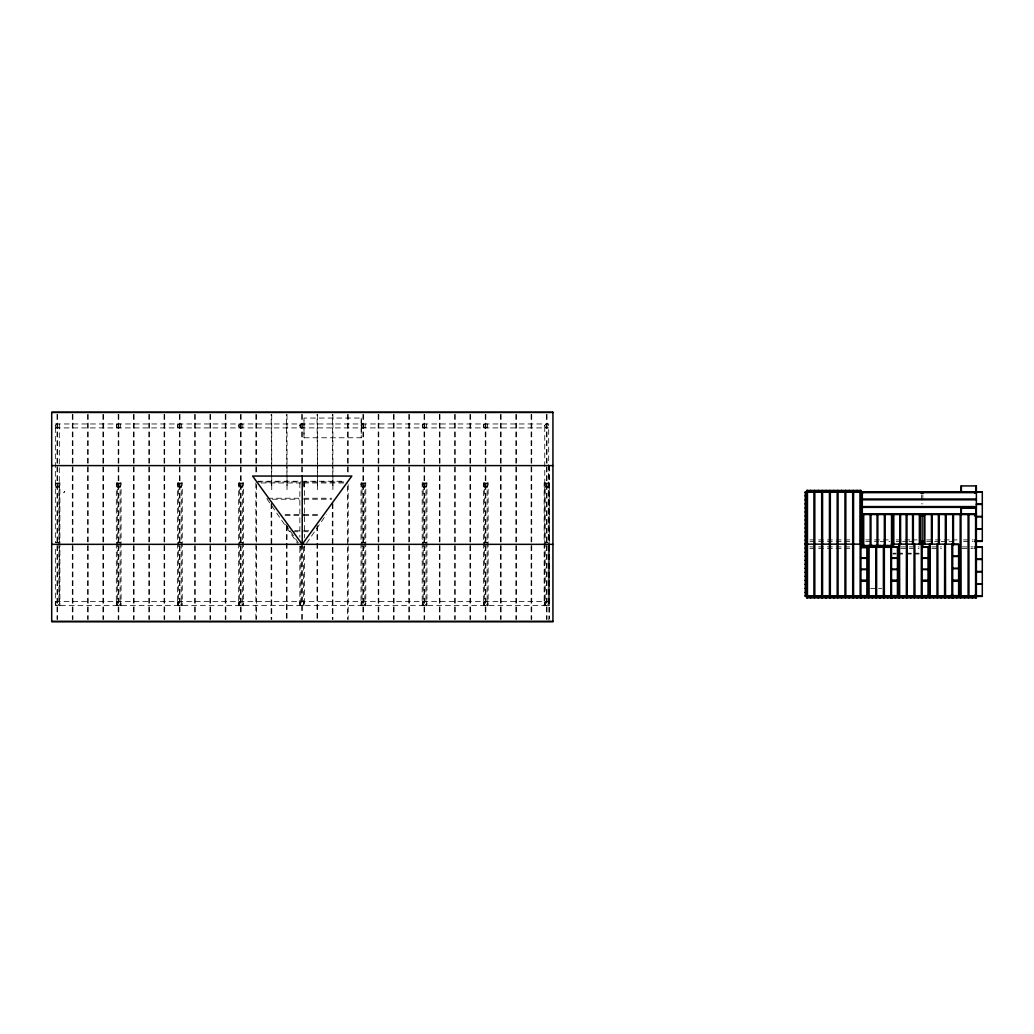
<?xml version="1.0" encoding="UTF-8"?>
<svg xmlns="http://www.w3.org/2000/svg" width="1034" height="1034" viewBox="0 0 1034 1034"><rect width="100%" height="100%" fill="white"/><g stroke="black" fill="none" stroke-linecap="round" stroke-linejoin="round"><path stroke-width="0.75" stroke-dasharray="5 3.75" d="M303.996 437.77L303.996 418.046L361.228 418.046L361.228 437.77L303.996 437.77L303.996 418.046M544.75 601.568L544.75 605.51L544.75 543.677M303.906 486.226L303.906 484.054M303.906 516.056L303.906 513.885M304.526 546.275L303.841 547.257L303.027 546.702M306.542 543.328L326.382 514.454M55.784 542.798L58.86 542.798M116.958 542.798L120.034 542.798M178.132 542.798L181.208 542.798M239.306 542.798L242.383 542.798M361.667 542.798L364.731 542.798M422.841 542.798L425.905 542.798M484.015 542.798L487.079 542.798M545.189 542.798L548.253 542.798M301.01 546.702L300.196 547.257L299.524 546.275M55.345 427.908L548.692 427.908M258.009 481.249L344.852 481.249M256.432 481.973L300.635 481.973M303.789 481.973L347.605 481.973M303.595 482.762L304.591 482.762L304.591 537.874M261.175 482.968L300.635 482.968M303.595 482.968L347.605 482.968M55.345 483.162L59.3 483.162M544.75 483.162L548.692 483.162M55.345 487.104L59.3 487.104M544.75 487.104L548.692 487.104M267.703 498.233L299.084 498.233M303.776 498.233L331.694 498.233M272.407 499.215L299.084 499.215M303.776 499.215L331.694 499.215M285.1 514.48L299.11 514.48M303.75 514.48L320.579 514.48M285.1 515.462L299.11 515.462M303.75 515.462L320.579 515.462M294.6 530.726L299.175 530.726M303.699 530.726L309.593 530.726M293.087 531.722L299.175 531.722M303.699 531.722L308.119 531.722M809.868 539.89L849.767 539.89M865.742 539.89L889.796 539.89M896.207 539.89L917.055 539.89M926.671 539.89L957.135 539.89M963.559 539.89L973.175 539.89M809.868 541.377L849.767 541.377M865.742 541.377L878.577 541.377M880.18 541.377L889.796 541.377M896.207 541.377L901.028 541.377M902.63 541.377L907.438 541.377M909.041 541.377L913.849 541.377M926.671 541.377L933.095 541.377M934.697 541.377L939.505 541.377M941.108 541.377L947.519 541.377M949.122 541.377L953.93 541.377M963.559 541.377L973.175 541.377M59.3 542.359L55.345 542.359L55.345 423.966L548.692 423.966L548.692 542.359L544.75 542.359L544.75 423.966M116.519 542.359L120.474 542.359M177.706 542.359L181.648 542.359M238.88 542.359L242.822 542.359M361.228 542.359L365.17 542.359M422.402 542.359L426.344 542.359M483.576 542.359L487.518 542.359M809.868 546.896L849.767 546.896M900.679 546.896L919.097 546.896M931.776 546.896L941.431 546.896M962.176 546.896L973.227 546.896M809.868 548.382L849.767 548.382M900.679 548.382L919.097 548.382M931.776 548.382L941.431 548.382M962.176 548.382L973.227 548.382M893.001 553.216L896.077 553.216M897.615 553.216L919.097 553.216M893.001 554.004L896.077 554.004M897.615 554.004L919.097 554.004M870.602 588.54L877.039 588.54M878.654 588.54L881.873 588.54M55.345 601.568L548.692 601.568M285.681 524.393L298.529 543.096M266.837 498.711L297.495 543.328M922.858 494.872L922.858 503.946M921.372 494.872L921.372 503.946M549.481 465.972L549.481 544.336M549.481 545.952L549.481 618.849M548.886 465.972L548.886 542.734M548.886 545.952L548.886 620.426M548.692 546.314L548.692 605.51L55.345 605.51L55.345 546.314M547.012 414.427L547.012 619.444M546.417 414.427L546.417 619.444M531.722 414.427L531.722 619.444M531.127 414.427L531.127 619.444M516.431 414.427L516.431 619.444M515.837 414.427L515.837 619.444M501.128 414.427L501.128 619.444M500.546 414.427L500.546 619.444M487.518 423.966L487.518 427.908M487.518 601.568L487.518 605.51M485.838 414.427L485.838 619.444M485.243 414.427L485.243 619.444M483.576 423.966L483.576 427.908M483.576 601.568L483.576 605.51M470.548 414.427L470.548 619.444M469.953 414.427L469.953 619.444M455.257 414.427L455.257 619.444M454.663 414.427L454.663 619.444M439.954 414.427L439.954 619.444M439.372 414.427L439.372 619.444M426.344 423.966L426.344 427.908M426.344 601.568L426.344 605.51M424.664 414.427L424.664 619.444M424.069 414.427L424.069 619.444M422.402 423.966L422.402 427.908M422.402 601.568L422.402 605.51M409.374 414.427L409.374 619.444M408.779 414.427L408.779 619.444M394.083 414.427L394.083 619.444M393.489 414.427L393.489 619.444M378.78 414.427L378.78 619.444M378.198 414.427L378.198 619.444M365.17 423.966L365.17 427.908M365.17 601.568L365.17 605.51M363.49 414.427L363.49 619.444M362.895 414.427L362.895 619.444M361.228 418.046L361.228 437.77M361.228 601.568L361.228 605.51M348.199 414.427L348.199 475.136M348.199 484.636L348.199 619.444M347.605 414.427L347.605 475.136M347.605 486.251L347.605 619.444M332.909 414.427L332.909 489.366L332.315 414.427M332.909 503.558L332.909 619.444M332.315 503.558L332.315 619.444M317.606 414.427L317.606 489.366L317.024 414.427M317.606 525.802L317.606 619.444M317.024 525.802L317.024 619.444M304.591 545.952L304.591 605.704L303.595 605.704L303.595 545.952M303.996 483.162L303.996 487.104M303.996 601.568L303.996 605.51M302.316 414.427L302.316 474.994M302.316 544.336L302.316 619.444M301.721 414.427L301.721 474.994M301.721 544.336L301.721 619.444M300.842 545.952L300.842 605.704L299.847 605.704L299.847 545.952M300.054 423.966L300.054 427.908M300.054 601.568L300.054 605.51M299.847 482.762L299.847 537.163M290.037 530.726L290.037 531.722M287.025 414.427L287.025 489.366L286.431 414.427M287.025 525.802L287.025 619.444M286.431 525.802L286.431 619.444M271.735 414.427L271.735 489.366L271.141 414.427M271.735 503.558L271.735 619.444M271.141 503.558L271.141 619.444M256.432 414.427L256.432 475.136M256.432 484.636L256.432 619.444M255.85 414.427L255.85 475.136M255.85 483.02L255.85 619.444M242.822 423.966L242.822 427.908M242.822 601.568L242.822 605.51M241.142 414.427L241.142 619.444M240.547 414.427L240.547 619.444M238.88 423.966L238.88 427.908M238.88 601.568L238.88 605.51M225.851 414.427L225.851 619.444M225.257 414.427L225.257 619.444M210.561 414.427L210.561 619.444M209.967 414.427L209.967 619.444M195.258 414.427L195.258 619.444M194.676 414.427L194.676 619.444M181.648 423.966L181.648 427.908M181.648 601.568L181.648 605.51M179.968 414.427L179.968 619.444M179.373 414.427L179.373 619.444M177.706 423.966L177.706 427.908M177.706 601.568L177.706 605.51M164.677 414.427L164.677 619.444M164.083 414.427L164.083 619.444M149.387 414.427L149.387 619.444M148.793 414.427L148.793 619.444M134.084 414.427L134.084 619.444M133.502 414.427L133.502 619.444M120.474 423.966L120.474 427.908M120.474 601.568L120.474 605.51M118.794 414.427L118.794 619.444M118.199 414.427L118.199 619.444M116.519 423.966L116.519 427.908M116.519 601.568L116.519 605.51M103.503 414.427L103.503 619.444M102.909 414.427L102.909 619.444M88.213 414.427L88.213 619.444M87.619 414.427L87.619 619.444M72.91 414.427L72.91 619.444M72.315 414.427L72.315 619.444M59.3 423.966L59.3 545.28M59.3 546.314L59.3 605.51M57.62 414.427L57.62 619.444M57.025 414.427L57.025 619.444M55.229 425.375C57.891 433.66 61.678 419.52 55.229 425.375M55.229 484.571C57.891 492.869 61.678 478.716 55.229 484.571M55.229 602.977C57.891 611.262 61.678 597.122 55.229 602.977M116.403 425.375C119.065 433.66 122.852 419.52 116.403 425.375M116.403 484.571C119.065 492.869 122.852 478.716 116.403 484.571M116.403 602.977C119.065 611.262 122.852 597.122 116.403 602.977M177.577 425.375C180.239 433.66 184.026 419.52 177.577 425.375M177.577 484.571C180.239 492.869 184.026 478.716 177.577 484.571M177.577 602.977C180.239 611.262 184.026 597.122 177.577 602.977M238.751 425.375C241.413 433.66 245.2 419.52 238.751 425.375M238.751 484.571C241.413 492.869 245.2 478.716 238.751 484.571M238.751 602.977C241.413 611.262 245.2 597.122 238.751 602.977M299.925 425.375C302.587 433.66 306.374 419.52 299.925 425.375M299.925 602.977C302.587 611.262 306.374 597.122 299.925 602.977M361.099 425.375C363.761 433.66 367.548 419.52 361.099 425.375M361.099 484.571C363.761 492.869 367.548 478.716 361.099 484.571M361.099 602.977C363.761 611.262 367.548 597.122 361.099 602.977M422.273 425.375C424.935 433.66 428.722 419.52 422.273 425.375M422.273 484.571C424.935 492.869 428.722 478.716 422.273 484.571M422.273 602.977C424.935 611.262 428.722 597.122 422.273 602.977M483.447 425.375C486.109 433.66 489.896 419.52 483.447 425.375M483.447 484.571C486.109 492.869 489.896 478.716 483.447 484.571M483.447 602.977C486.109 611.262 489.896 597.122 483.447 602.977M544.621 425.375C547.283 433.66 551.07 419.52 544.621 425.375M544.621 484.571C547.283 492.869 551.07 478.716 544.621 484.571M544.621 602.977C547.283 611.262 551.07 597.122 544.621 602.977M59.894 482.968L58.899 482.968L58.899 605.704L59.894 605.704L59.894 482.968M117.32 482.968L116.325 482.968L116.325 605.704L117.32 605.704L117.32 482.968M121.068 482.968L120.073 482.968L120.073 605.704L121.068 605.704L121.068 482.968M178.494 482.968L177.499 482.968L177.499 605.704L178.494 605.704L178.494 482.968M182.243 482.968L181.247 482.968L181.247 605.704L182.243 605.704L182.243 482.968M239.668 482.968L238.673 482.968L238.673 605.704L239.668 605.704L239.668 482.968M243.417 482.968L242.421 482.968L242.421 605.704L243.417 605.704L243.417 482.968M362.016 482.968L361.021 482.968L361.021 605.704L362.016 605.704L362.016 482.968M365.765 482.968L364.769 482.968L364.769 605.704L365.765 605.704L365.765 482.968M423.19 482.968L422.195 482.968L422.195 605.704L423.19 605.704L423.19 482.968M426.939 482.968L425.943 482.968L425.943 605.704L426.939 605.704L426.939 482.968M484.364 482.968L483.369 482.968L483.369 605.704L484.364 605.704L484.364 482.968M488.113 482.968L487.117 482.968L487.117 605.704L488.113 605.704L488.113 482.968M545.138 482.968L544.155 482.968L544.155 605.704L545.138 605.704L545.138 482.968M549.287 482.968L548.291 482.968L548.291 605.704L549.287 605.704L549.287 482.968M120.474 483.162L116.519 483.162L116.519 487.104L120.474 487.104L120.474 483.162M181.648 483.162L177.706 483.162L177.706 487.104L181.648 487.104L181.648 483.162M242.822 483.162L238.88 483.162L238.88 487.104L242.822 487.104L242.822 483.162M365.17 483.162L361.228 483.162L361.228 487.104L365.17 487.104L365.17 483.162M426.344 483.162L422.402 483.162L422.402 487.104L426.344 487.104L426.344 483.162M487.518 483.162L483.576 483.162L483.576 487.104L487.518 487.104L487.518 483.162M64.625 491.641L63.837 492.442L64.625 491.641"/><path stroke-width="1.5" d="M302.212 544.336L351.831 476.054L252.606 476.054L302.212 544.336L302.212 476.054M51.7 412.488L552.932 412.488M51.7 465.61L552.932 465.61M806.675 491.447L807.657 491.848M860.934 491.447L859.952 491.848M805.292 492.145L806.274 492.145M806.675 492.236L860.546 492.236M861.335 492.145L862.317 492.145M976.38 492.236L982.3 492.236M805.292 492.533L806.274 492.533M860.934 492.636L976.38 492.636M806.675 492.83L806.274 491.848M860.934 492.83L861.335 491.848M806.675 495.376L806.675 496.359M860.934 495.376L860.934 496.359M805.292 495.674L806.274 495.674M861.335 495.674L862.317 495.674M805.292 496.062L806.274 496.062M861.335 496.062L862.317 496.062M862.537 499.008L976.38 499.008M806.675 499.396L806.675 500.378M860.934 499.396L860.934 500.378M805.292 499.693L806.274 499.693M861.335 499.693L862.317 499.693M862.537 499.81L976.38 499.81M805.292 500.081L806.274 500.081M861.335 500.081L862.317 500.081M806.675 503.416L806.675 504.411M860.934 503.416L860.934 504.411M805.292 503.713L806.274 503.713M861.335 503.713L862.317 503.713M805.292 504.114L806.274 504.114M861.335 504.114L862.317 504.114M976.38 504.023L982.3 504.023M976.38 504.424L982.3 504.424M862.537 506.582L976.38 506.582M862.537 507.371L976.38 507.371M806.675 507.436L806.675 508.431M860.934 507.436L860.934 508.431M805.292 507.733L806.274 507.733M861.335 507.733L862.317 507.733M805.292 508.133L806.274 508.133M861.335 508.133L862.317 508.133M976.38 508.224L960.987 508.224L960.987 514.144L976.38 514.144M806.675 511.468L806.675 512.45M860.934 511.468L860.934 512.45M805.292 511.765L806.274 511.765M861.335 511.765L862.317 511.765M805.292 512.153L806.274 512.153M861.335 512.153L862.317 512.153M862.537 513.743L976.38 513.743M862.537 514.531L976.38 514.531M806.675 515.488L806.675 516.47M860.934 515.488L860.934 516.47M805.292 515.785L806.274 515.785M861.335 515.785L862.317 515.785M805.292 516.173L806.274 516.173M861.335 516.173L862.317 516.173M976.38 516.018L974.894 516.018L974.894 514.531M976.38 516.418L982.3 516.418M976.38 516.806L982.3 516.806M806.675 519.507L806.675 520.49M860.934 519.507L860.934 520.49M805.292 519.805L806.274 519.805M861.335 519.805L862.317 519.805M805.292 520.205L806.274 520.205M861.335 520.205L862.317 520.205M806.675 523.527L806.675 524.522M860.934 523.527L860.934 524.522M805.292 523.824L806.274 523.824M861.335 523.824L862.317 523.824M805.292 524.225L806.274 524.225M861.335 524.225L862.317 524.225M806.675 527.56L806.675 528.542M860.934 527.56L860.934 528.542M805.292 527.844L806.274 527.844M861.335 527.844L862.317 527.844M805.292 528.245L806.274 528.245M861.335 528.245L862.317 528.245M976.38 528.801L982.3 528.801M976.38 529.188L982.3 529.188M806.675 531.579L806.675 532.562M860.934 531.579L860.934 532.562M805.292 531.877L806.274 531.877M861.335 531.877L862.317 531.877M805.292 532.264L806.274 532.264M861.335 532.264L862.317 532.264M806.675 535.599L806.675 536.581M860.934 535.599L860.934 536.581M805.292 535.896L806.274 535.896M861.335 535.896L862.317 535.896M805.292 536.284L806.274 536.284M861.335 536.284L862.317 536.284M806.675 539.619L806.675 540.614M860.934 539.619L861.335 540.614M974.894 539.89L976.38 539.89M805.292 539.916L806.274 539.916M861.335 539.916L862.317 539.916M805.292 540.317L806.274 540.317M861.335 540.317L862.317 540.317M860.546 540.614L862.317 540.614L862.317 491.848M976.38 540.976L982.3 540.976M862.421 541.377L860.934 541.377L862.511 541.428M920.26 541.377L923.465 541.377M921.32 541.428L922.897 541.428M976.432 541.428L974.855 541.428L982.3 541.377L982.3 491.848L805.292 491.848L805.292 596.437L982.3 596.437L982.3 546.896L974.855 546.857M806.675 543.147L806.675 545.125M805.292 543.445L806.274 543.445M805.292 543.845L806.274 543.845M805.292 544.143L860.934 544.143M891.528 544.143L958.621 544.143L958.621 596.036M51.7 544.336L552.932 544.336M805.292 544.44L806.274 544.44M952.702 544.53L958.621 544.53M805.292 544.828L806.274 544.828M860.934 545.525L891.528 545.525M860.934 546.508L861.929 546.896M884.367 546.508L883.385 546.508L883.385 596.825L884.367 596.825L884.329 514.531M891.528 546.508L890.533 546.896M860.934 546.896L897.447 546.896L897.447 596.036M922.108 546.896L928.028 546.896L928.028 596.036M860.934 547.296L897.447 547.296M922.108 547.296L928.028 547.296M976.38 547.296L982.3 547.296M806.675 547.671L806.675 548.653M860.934 547.684L866.854 547.684M805.292 547.968L806.274 547.968M805.292 548.356L806.274 548.356M974.894 548.382L976.38 548.382M806.675 551.691L806.675 552.673M805.292 551.988L806.274 551.988M805.292 552.376L806.274 552.376M806.675 555.71L806.675 556.706M805.292 556.008L806.274 556.008M952.702 556.111L958.621 556.111M805.292 556.408L806.274 556.408M952.702 556.499L958.621 556.499M860.934 557.946L866.854 557.946M891.528 557.946L897.447 557.946M922.108 557.946L928.028 557.946M860.934 558.347L866.854 558.347M891.528 558.347L897.447 558.347M922.108 558.347L928.028 558.347M976.38 559.084L982.3 559.084M976.38 559.484L982.3 559.484M806.675 559.73L806.675 560.725M805.292 560.027L806.274 560.027M805.292 560.428L806.274 560.428M806.675 563.763L806.675 564.745M805.292 564.06L806.274 564.06M805.292 564.448L806.274 564.448M806.675 567.782L806.675 568.765M805.292 568.08L806.274 568.08M952.702 568.273L958.621 568.273M805.292 568.467L806.274 568.467M952.702 568.674L958.621 568.674M860.934 569.204L866.854 569.204M891.528 569.204L897.447 569.204M922.108 569.204L928.028 569.204M860.934 569.592L866.854 569.592M891.528 569.592L897.447 569.592M922.108 569.592L928.028 569.592M976.38 571.466L982.3 571.466M806.675 571.802L806.675 572.784M976.38 571.867L982.3 571.867M805.292 572.099L806.274 572.099M805.292 572.5L806.274 572.5M806.675 575.822L806.675 576.817M805.292 576.119L806.274 576.119M805.292 576.52L806.274 576.52M806.675 579.854L806.675 580.837M805.292 580.139L806.274 580.139M860.934 580.255L866.854 580.255M891.528 580.255L897.447 580.255M922.108 580.255L928.028 580.255M952.702 580.255L958.621 580.255M805.292 580.539L806.274 580.539M860.934 580.643L866.854 580.643M891.528 580.643L897.447 580.643M922.108 580.643L928.028 580.643M952.702 580.643L958.621 580.643M860.934 581.043L866.854 581.043M891.528 581.043L897.447 581.043M922.108 581.043L928.028 581.043M952.702 581.043L958.621 581.043M976.38 583.848L982.3 583.848M806.675 583.874L806.675 584.856M805.292 584.171L806.274 584.171M976.38 584.249L982.3 584.249M805.292 584.559L806.274 584.559M806.675 587.894L806.675 588.876M805.292 588.191L806.274 588.191M805.292 588.579L806.274 588.579M806.675 591.913L806.675 592.909M805.292 592.211L806.274 592.211M805.292 592.611L806.274 592.611M951.215 594.951L952.702 594.951M974.894 594.951L976.38 594.951M806.675 595.442L806.274 596.437M860.934 595.649L866.854 595.649M891.528 595.649L897.447 595.649M922.108 595.649L928.028 595.649M952.702 595.649L958.621 595.649M805.292 595.739L806.274 595.739M806.675 596.036L982.3 596.036M805.292 596.14L806.274 596.14M806.675 596.825L807.657 596.437M976.38 596.825L975.398 596.437M51.7 621.292L552.932 621.292M976.432 491.796L976.432 493.373M975.98 485.928L975.98 491.848M975.98 508.224L975.98 514.144M976.083 596.825L976.083 597.82M975.592 514.531L975.592 596.437M975.695 596.825L975.695 597.82M974.894 491.848L974.894 493.321M972.929 596.437L971.934 596.437M972.632 596.825L972.632 597.82M972.231 596.825L972.231 597.82M968.884 514.531L968.974 596.825L967.992 596.437M968.69 596.825L968.69 597.82M968.289 596.825L968.289 597.82M968.095 514.531L968.095 596.437M965.032 596.437L964.05 596.437M964.735 596.825L964.735 597.82M964.347 596.825L964.347 597.82M961.387 485.928L961.387 491.848M961.387 508.224L961.387 514.144M960.987 491.848L960.987 485.928L976.38 485.928L976.38 597.82L806.675 597.82L806.675 490.465L860.934 490.465L860.934 597.82M960.987 514.531L961.09 596.825L960.095 596.825L960.198 514.531M960.793 596.825L960.793 597.82M960.392 596.825L960.392 597.82M957.135 596.437L956.153 596.437M956.838 596.825L956.838 597.82M956.45 596.825L956.45 597.82M953.684 596.437L951.707 596.437M953.49 514.531L953.49 545.047M953.387 596.825L953.387 597.82M952.999 596.825L952.999 597.82M952.702 514.531L952.702 597.82M952.404 596.825L952.404 597.82M951.913 544.143L951.913 596.437M952.004 596.825L952.004 597.82M949.367 596.437L948.385 596.437M949.07 596.825L949.07 597.82M948.682 596.825L948.682 597.82M946.136 514.531L946.136 543.819M945.451 544.143L945.541 596.825L944.559 596.825L944.662 544.143M945.347 514.531L945.347 543.819M945.244 596.825L945.244 597.82M944.856 596.825L944.856 597.82M941.728 596.437L940.733 596.437M941.431 596.825L941.431 597.82M941.03 596.825L941.03 597.82M939.182 514.531L939.182 543.819M938.394 514.531L938.394 543.819M937.799 544.143L937.903 596.825L936.907 596.437M937.605 596.825L937.605 597.82M937.205 596.825L937.205 597.82M937.011 544.143L937.011 596.437M934.077 596.437L933.095 596.437M933.78 596.825L933.78 597.82M933.379 596.825L933.379 597.82M932.229 514.531L932.229 543.819M931.44 514.531L931.44 543.819M930.148 544.143L930.251 596.825L929.269 596.825L929.359 544.143M929.954 596.825L929.954 597.82M929.566 596.825L929.566 597.82M926.425 596.437L925.443 596.437M926.128 596.825L926.128 597.82M925.74 596.825L925.74 597.82M924.874 514.531L924.874 543.819M924.086 514.531L924.086 543.819M923.104 596.437L921.126 596.437M922.897 491.796L922.897 493.373M922.858 514.531L922.858 516.018M922.897 544.143L922.897 547.309M922.806 596.825L922.806 597.82M922.406 596.825L922.406 597.82M922.108 514.531L922.108 541.971A2.158 2.158 0 0 0 919.95 544.362M922.108 544.143L922.108 597.82M921.811 596.825L921.811 597.82M921.32 491.796L921.32 493.373M921.372 514.531L921.372 516.018M921.32 544.143L921.32 596.437M921.423 596.825L921.423 597.82M920.144 514.531L920.144 544.53M919.355 514.531L919.355 544.53M918.787 596.437L917.791 596.437M918.489 596.825L918.489 597.82M918.089 596.825L918.089 597.82M914.857 544.143L914.961 596.825L913.978 596.825L914.069 544.143M914.663 596.825L914.663 597.82M914.263 596.825L914.263 597.82M913.358 514.531L913.358 544.53M912.57 514.531L912.57 544.53M911.135 596.437L910.153 596.437M910.838 596.825L910.838 597.82M910.45 596.825L910.45 597.82M907.309 596.437L906.327 596.825L906.43 544.143M907.219 544.143L907.219 596.437M906.973 514.531L906.973 544.53M907.012 596.825L907.012 597.82M906.624 596.825L906.624 597.82M906.172 514.531L906.172 544.53M903.483 596.437L902.501 596.437M903.199 596.825L903.199 597.82M902.798 596.825L902.798 597.82M900.575 514.531L900.575 544.53M899.787 514.531L899.787 544.53M899.567 544.143L899.67 596.825L898.675 596.825L898.779 544.143M899.373 596.825L899.373 597.82M898.973 596.825L898.973 597.82M895.845 596.437L894.849 596.437M895.547 596.825L895.547 597.82M895.147 596.825L895.147 597.82M893.79 514.531L893.79 545.164M893.001 514.531L893.001 545.164M892.51 596.437L890.533 596.437M892.316 544.143L892.316 547.309M892.213 596.825L892.213 597.82M891.825 596.825L891.825 597.82M891.528 514.531L891.528 597.82M891.23 545.525L891.23 546.508M891.23 596.825L891.23 597.82M890.83 545.525L890.83 546.508M890.739 546.896L890.739 596.437M890.83 596.825L890.83 597.82M888.193 546.896L887.211 546.896M888.193 596.437L887.211 596.437M887.896 545.525L887.896 546.508M887.896 596.825L887.896 597.82M887.508 545.525L887.508 546.508M887.508 596.825L887.508 597.82M885.117 514.531L885.117 546.34M884.07 545.525L884.07 546.508M884.07 596.825L884.07 597.82M883.682 545.525L883.682 546.508M883.682 596.825L883.682 597.82M880.554 546.896L879.559 546.896M880.554 596.437L879.559 596.437M880.257 545.525L880.257 546.508M880.257 596.825L880.257 597.82M879.856 545.525L879.856 546.508M879.856 596.825L879.856 597.82M877.84 514.531L877.84 546.766M877.052 514.531L877.052 546.766M876.729 546.896L875.733 546.896M876.729 596.437L875.733 596.437M876.625 546.896L876.625 596.437M876.431 545.525L876.431 546.508M876.431 596.825L876.431 597.82M876.031 545.525L876.031 546.508M876.031 596.825L876.031 597.82M875.837 546.896L875.837 596.437M872.903 546.896L871.921 546.896M872.903 596.437L871.921 596.437M872.606 545.525L872.606 546.508M872.606 596.825L872.606 597.82M872.205 545.525L872.205 546.508M872.205 596.825L872.205 597.82M870.964 514.531L870.964 546.766M870.176 514.531L870.176 546.766M868.78 545.525L868.78 546.508M868.78 596.825L868.78 597.82M868.392 545.525L868.392 546.508M868.392 596.825L868.392 597.82M866.854 547.296L866.854 596.036M865.251 546.896L864.269 546.896M865.251 596.437L864.269 596.437M864.954 545.525L864.954 546.508M864.954 596.825L864.954 597.82M864.566 545.525L864.566 546.508M864.566 596.825L864.566 597.82M863.7 514.531L863.7 546.766M862.912 514.531L862.912 546.766M862.511 491.796L862.511 493.373M861.929 596.437L859.952 596.437M861.632 545.525L861.632 546.508M861.632 596.825L861.632 597.82M861.232 545.525L861.232 546.508M861.232 596.825L861.232 597.82M860.637 490.465L860.637 491.447M860.546 491.848L860.546 544.143M860.637 596.825L860.637 597.82M860.249 490.465L860.249 491.447M860.146 491.848L860.146 596.437M860.249 596.825L860.249 597.82M857.561 491.848L856.566 491.848M857.561 596.437L856.566 596.437M857.264 490.465L857.264 491.447M857.264 596.825L857.264 597.82M856.863 490.465L856.863 491.447M856.863 596.825L856.863 597.82M853.683 491.848L852.688 491.447L852.688 596.825L853.683 596.437M853.58 491.848L853.58 596.437M853.386 490.465L853.386 491.447M853.386 596.825L853.386 597.82M852.985 490.465L852.985 491.447M852.985 596.825L852.985 597.82M849.806 491.848L848.811 491.848M849.806 596.437L848.811 596.437M849.509 490.465L849.509 491.447M849.509 596.825L849.509 597.82M849.108 490.465L849.108 491.447M849.108 596.825L849.108 597.82M845.928 491.848L844.946 491.447L844.946 596.825L845.928 596.437M845.825 491.848L845.825 596.437M845.631 490.465L845.631 491.447M845.631 596.825L845.631 597.82M845.23 490.465L845.23 491.447M845.23 596.825L845.23 597.82M842.051 491.848L841.069 491.848M842.051 596.437L841.069 596.437M841.754 490.465L841.754 491.447M841.754 596.825L841.754 597.82M841.366 490.465L841.366 491.447M841.366 596.825L841.366 597.82M838.173 491.848L837.191 491.447L837.191 596.825L838.173 596.437M838.07 491.848L838.07 596.437M837.876 490.465L837.876 491.447M837.876 596.825L837.876 597.82M837.488 490.465L837.488 491.447M837.488 596.825L837.488 597.82M834.296 491.848L833.314 491.848M834.296 596.437L833.314 596.437M833.999 490.465L833.999 491.447M833.999 596.825L833.999 597.82M833.611 490.465L833.611 491.447M833.611 596.825L833.611 597.82M830.418 491.848L829.436 491.447L829.436 596.825L830.418 596.437M830.328 491.848L830.328 596.437M830.121 490.465L830.121 491.447M830.121 596.825L830.121 597.82M829.733 490.465L829.733 491.447M829.733 596.825L829.733 597.82M826.541 491.848L825.559 491.848M826.541 596.437L825.559 596.437M826.244 490.465L826.244 491.447M826.244 596.825L826.244 597.82M825.856 490.465L825.856 491.447M825.856 596.825L825.856 597.82M822.663 491.848L821.681 491.447L821.681 596.825L822.663 596.437M822.573 491.848L822.573 596.437M822.379 490.465L822.379 491.447M822.379 596.825L822.379 597.82M821.978 490.465L821.978 491.447M821.978 596.825L821.978 597.82M818.799 491.848L817.804 491.848M818.799 596.437L817.804 596.437M818.501 490.465L818.501 491.447M818.501 596.825L818.501 597.82M818.101 490.465L818.101 491.447M818.101 596.825L818.101 597.82M814.921 491.848L813.926 491.447L813.926 596.825L814.921 596.437M814.818 491.848L814.818 596.437M814.624 490.465L814.624 491.447M814.624 596.825L814.624 597.82M814.223 490.465L814.223 491.447M814.223 596.825L814.223 597.82M811.044 491.848L810.049 491.848M811.044 596.437L810.049 596.437M810.746 490.465L810.746 491.447M810.746 596.825L810.746 597.82M810.346 490.465L810.346 491.447M810.346 596.825L810.346 597.82M807.36 490.465L807.36 491.447M807.464 491.848L807.464 596.437M807.36 596.825L807.36 597.82M806.972 490.465L806.972 491.447M807.063 492.236L807.063 596.036M806.972 596.825L806.972 597.82M806.623 491.796L806.623 493.373M860.934 541.971A2.171 2.171 0 0 1 863.106 544.143A2.171 2.171 0 0 1 860.934 546.314M922.082 541.971A2.158 2.158 0 0 1 924.254 544.323M552.932 412.23L51.7 412.23L51.7 621.77L552.932 621.77L552.932 412.23M869.077 546.508L868.095 546.508L868.095 596.825L869.077 596.825L869.077 546.508"/></g></svg>
